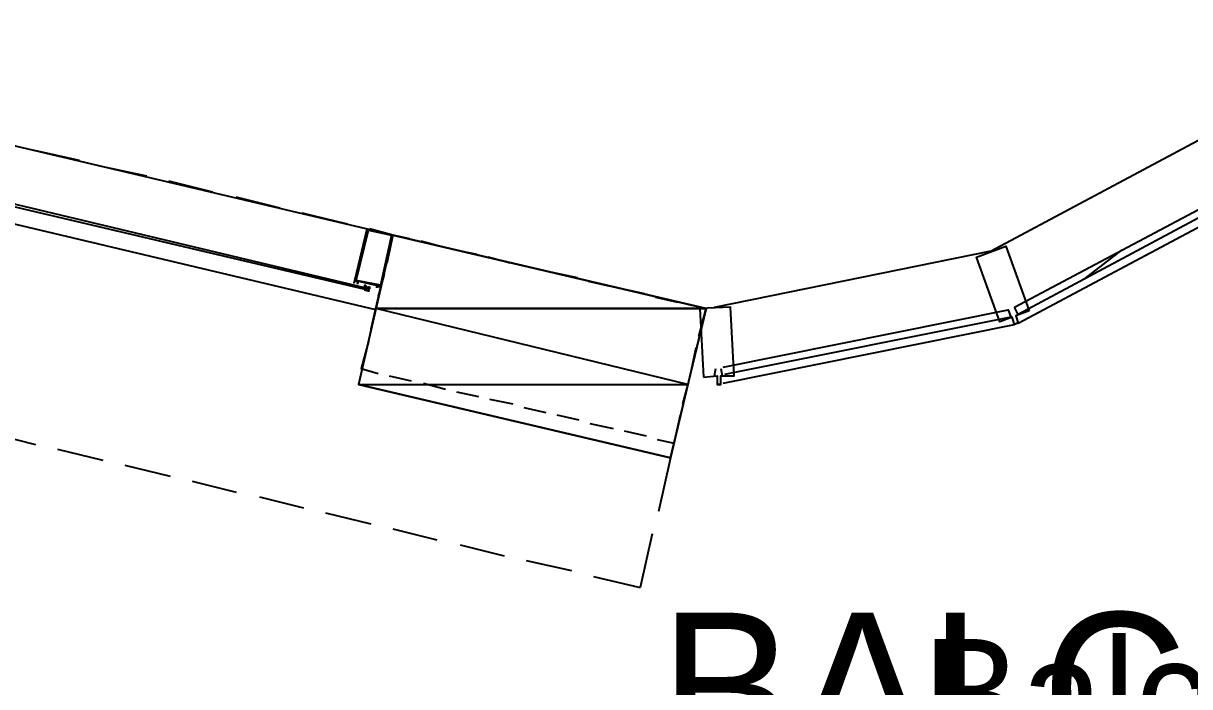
# Model space of a CAD drawing. Header units: feet. Extents: x -84 to 198, y -22 to 181.
# Drawn here: x 117.35 to 130.06, y 87.84 to 95.07 of the extents above; entities that cross this region are included whole.
import ezdxf
from ezdxf.enums import TextEntityAlignment as Align

# ---------------------------------------------------------------- set-up
doc = ezdxf.new("R2010")
doc.units = ezdxf.units.FT
for name, color, linetype in [('A-LINEA', 7, 'CONTINUOUS'), ('A-MURO-CONCRETO', 8, 'CONTINUOUS'), ('A-NOMBRE-ESPACIO', 2, 'CONTINUOUS'), ('A-TEXTO-PDF', 3, 'CONTINUOUS')]:
    doc.layers.add(name, color=color, linetype=linetype)

msp = doc.modelspace()

# ---------------------------------------------------------------- linework, layer by layer
at = {"layer": 'A-LINEA'}
for p, q in [((121.1867, 91.9511), (108.0267, 95.0711)), ((127.8933, 92.5911), (131.1867, 94.3511)), ((117.1333, 93.7644), (121.0933, 92.8311)), ((117.96, 93.5778), (117.4667, 93.6844)), ((128.1867, 91.8044), (131.6667, 93.6578)), ((118.6933, 93.4044), (118.2, 93.5111)), ((119.4133, 93.2311), (118.9333, 93.3511)), ((120.1467, 93.0578), (119.6667, 93.1778)), ((120.88, 92.8844), (120.3867, 93.0044)), ((121.3733, 92.7644), (121.12, 92.8311)), ((121.92, 92.6311), (121.68, 92.6978)), ((122.2933, 92.5511), (122.04, 92.6044)), ((122.6533, 92.4578), (122.4133, 92.5244)), ((124.88, 91.9778), (127.8933, 92.5911)), ((128.9067, 92.2844), (129.32, 92.6044)), ((123.0133, 92.3778), (122.7733, 92.4311)), ((121.28, 92.3378), (121.2133, 92.0978)), ((123.3867, 92.2978), (123.1467, 92.3511)), ((120.96, 92.2578), (120.96, 92.2578)), ((121.0533, 92.1778), (121.0667, 92.1778)), ((121.1203, 92.1506), (121.0639, 92.1639)), ((121.0667, 92.2178), (121.0667, 92.2178)), ((121.0667, 92.2178), (121.0667, 92.2178)), ((121.0667, 92.2178), (121.0667, 92.2178)), ((121.0667, 92.2178), (121.0667, 92.2178)), ((121.0667, 92.2178), (121.0667, 92.2178)), ((121.0667, 92.2178), (121.0667, 92.2178)), ((121.0667, 92.2178), (121.0667, 92.2178)), ((121.0667, 92.2178), (121.0667, 92.2178)), ((121.0667, 92.2178), (121.0667, 92.2178)), ((121.0667, 92.2178), (121.0667, 92.2178)), ((121.0667, 92.2178), (121.0667, 92.2178)), ((121.0667, 92.2178), (121.0667, 92.2178)), ((121.0667, 92.2044), (121.0667, 92.2044)), ((121.0667, 92.2044), (121.0667, 92.2044)), ((121.0667, 92.2044), (121.0667, 92.2044)), ((121.0667, 92.2044), (121.0667, 92.2044)), ((121.0667, 92.2044), (121.0667, 92.2044)), ((121.0667, 92.2044), (121.0667, 92.2044)), ((121.0667, 92.2044), (121.0667, 92.2044)), ((121.0667, 92.2044), (121.0667, 92.2044)), ((121.0667, 92.1911), (121.0667, 92.2044)), ((121.0667, 92.1911), (121.0667, 92.2044)), ((121.0667, 92.1911), (121.0667, 92.2044)), ((121.08, 92.1911), (121.0667, 92.2044)), ((121.0667, 92.1911), (121.0667, 92.1911)), ((121.0667, 92.1911), (121.0667, 92.1911)), ((121.08, 92.1911), (121.0667, 92.1911)), ((121.0667, 92.1911), (121.0667, 92.1911)), ((121.0667, 92.1911), (121.0667, 92.1911)), ((121.0667, 92.1911), (121.0667, 92.1911)), ((121.0667, 92.1911), (121.0667, 92.1911)), ((121.0667, 92.1911), (121.08, 92.1911)), ((121.0667, 92.1911), (121.0667, 92.1911)), ((121.0667, 92.1911), (121.08, 92.1911)), ((121.0667, 92.1911), (121.0667, 92.1911)), ((121.0667, 92.1911), (121.0667, 92.1911)), ((121.0667, 92.1911), (121.0667, 92.1911)), ((121.0667, 92.1911), (121.0667, 92.1911)), ((121.0667, 92.1911), (121.0667, 92.1911)), ((121.0667, 92.1911), (121.0667, 92.1911)), ((121.0667, 92.1911), (121.0667, 92.1911)), ((121.0667, 92.1778), (121.0667, 92.1778)), ((121.0667, 92.1778), (121.0667, 92.1778)), ((121.0667, 92.1778), (121.0667, 92.1778)), ((121.0667, 92.1778), (121.0667, 92.1778)), ((121.0667, 92.1778), (121.0667, 92.1778)), ((121.0667, 92.1778), (121.0667, 92.1778)), ((121.0667, 92.1778), (121.0667, 92.1778)), ((121.0667, 92.1778), (121.0667, 92.1778)), ((121.0667, 92.1778), (121.0667, 92.1778)), ((121.0667, 92.1778), (121.0667, 92.1778)), ((121.0667, 92.1778), (121.0667, 92.1778)), ((121.0667, 92.1778), (121.0667, 92.1778)), ((121.0667, 92.1778), (121.0667, 92.1778)), ((121.0667, 92.1778), (121.0667, 92.1778)), ((121.0667, 92.1778), (121.0667, 92.1778)), ((121.0667, 92.1778), (121.0667, 92.1778)), ((121.0667, 92.1778), (121.0667, 92.1778)), ((121.0667, 92.1778), (121.0667, 92.1778)), ((121.0667, 92.1778), (121.0667, 92.1778)), ((121.0667, 92.1778), (121.0667, 92.1778)), ((121.08, 92.2044), (121.08, 92.1911)), ((121.08, 92.2044), (121.08, 92.2044)), ((121.08, 92.2044), (121.08, 92.2044)), ((121.08, 92.2044), (121.08, 92.2044)), ((121.08, 92.1911), (121.08, 92.2044)), ((121.08, 92.2044), (121.08, 92.2044)), ((121.08, 92.2044), (121.08, 92.2044)), ((121.08, 92.1911), (121.08, 92.1911)), ((121.08, 92.1911), (121.08, 92.1911)), ((121.0933, 92.1911), (121.08, 92.1911)), ((121.08, 92.1911), (121.08, 92.1911)), ((121.08, 92.1911), (121.08, 92.1911)), ((121.0933, 92.1911), (121.08, 92.1911)), ((121.08, 92.1911), (121.08, 92.1911)), ((121.08, 92.1911), (121.08, 92.1911)), ((121.08, 92.1911), (121.08, 92.1911)), ((121.08, 92.1911), (121.08, 92.1911)), ((121.08, 92.1911), (121.08, 92.1911)), ((121.08, 92.1911), (121.08, 92.1911)), ((121.08, 92.1911), (121.08, 92.1911)), ((121.08, 92.1778), (121.08, 92.1911)), ((121.08, 92.1911), (121.08, 92.1911)), ((121.08, 92.1911), (121.08, 92.1911)), ((121.08, 92.1911), (121.08, 92.1911)), ((121.08, 92.1911), (121.08, 92.1911)), ((121.08, 92.1911), (121.08, 92.1911)), ((121.08, 92.1911), (121.08, 92.1911)), ((121.08, 92.1911), (121.08, 92.1911)), ((121.08, 92.1911), (121.08, 92.1911)), ((121.08, 92.1911), (121.08, 92.1911)), ((121.08, 92.1911), (121.08, 92.1911)), ((121.08, 92.1911), (121.08, 92.1911)), ((121.08, 92.1911), (121.08, 92.1911)), ((121.08, 92.1911), (121.08, 92.1911)), ((121.08, 92.1778), (121.08, 92.1778)), ((121.08, 92.1778), (121.08, 92.1778)), ((121.08, 92.1778), (121.08, 92.1778)), ((121.08, 92.1778), (121.08, 92.1778)), ((121.08, 92.1778), (121.08, 92.1778)), ((121.08, 92.1778), (121.08, 92.1778)), ((121.08, 92.1778), (121.08, 92.1778)), ((121.08, 92.1778), (121.08, 92.1778)), ((121.08, 92.1778), (121.08, 92.1778)), ((121.08, 92.1778), (121.08, 92.1778)), ((121.08, 92.1778), (121.08, 92.1778)), ((121.08, 92.1778), (121.08, 92.1778)), ((121.08, 92.1778), (121.08, 92.1778)), ((121.08, 92.1778), (121.0933, 92.1778)), ((121.08, 92.1778), (121.08, 92.1778)), ((121.08, 92.1778), (121.0933, 92.1778)), ((121.08, 92.1778), (121.08, 92.1778)), ((121.08, 92.1778), (121.08, 92.1778)), ((121.08, 92.1778), (121.08, 92.1778)), ((121.08, 92.1778), (121.0933, 92.1778)), ((121.08, 92.1778), (121.08, 92.1778)), ((121.08, 92.1778), (121.08, 92.1778)), ((121.08, 92.1778), (121.08, 92.1778)), ((121.08, 92.1778), (121.08, 92.1778)), ((121.08, 92.1778), (121.08, 92.1778)), ((121.08, 92.1778), (121.08, 92.1778)), ((121.08, 92.1778), (121.08, 92.1778)), ((121.08, 92.1778), (121.08, 92.1778)), ((121.08, 92.1778), (121.08, 92.1778)), ((121.08, 92.1778), (121.08, 92.1778)), ((121.08, 92.1778), (121.08, 92.1778)), ((121.0933, 92.1911), (121.0933, 92.1911)), ((121.0933, 92.1911), (121.0933, 92.1911)), ((121.0933, 92.1911), (121.0933, 92.1911)), ((121.0933, 92.1911), (121.0933, 92.1911)), ((121.0933, 92.1911), (121.0933, 92.1911)), ((121.0933, 92.1911), (121.0933, 92.1911)), ((121.0933, 92.1911), (121.0933, 92.1911)), ((121.0933, 92.1911), (121.0933, 92.1911)), ((121.0933, 92.1911), (121.0933, 92.1911)), ((121.0933, 92.1911), (121.0933, 92.1911)), ((121.0933, 92.1911), (121.0933, 92.1911)), ((121.0933, 92.1911), (121.0933, 92.1911)), ((121.0933, 92.1911), (121.0933, 92.1911)), ((121.0933, 92.1911), (121.0933, 92.1911)), ((121.0933, 92.1911), (121.0933, 92.1911)), ((121.0933, 92.1911), (121.0933, 92.1778)), ((121.0933, 92.1911), (121.1067, 92.1911)), ((121.0933, 92.1911), (121.0933, 92.1911)), ((121.0933, 92.1911), (121.0933, 92.1911)), ((121.0933, 92.1911), (121.0933, 92.1911)), ((121.0933, 92.1911), (121.0933, 92.1911)), ((121.0933, 92.1778), (121.0933, 92.1778)), ((121.0933, 92.1778), (121.0933, 92.1778)), ((121.0933, 92.1778), (121.0933, 92.1778)), ((121.1067, 92.1778), (121.0933, 92.1778)), ((121.0933, 92.1778), (121.0933, 92.1778)), ((121.0933, 92.1778), (121.0933, 92.1778)), ((121.0933, 92.1778), (121.0933, 92.1778)), ((121.0933, 92.1778), (121.0933, 92.1778)), ((121.0933, 92.1778), (121.0933, 92.1778)), ((121.0933, 92.1778), (121.1067, 92.1778)), ((121.0933, 92.1778), (121.0933, 92.1778)), ((121.0933, 92.1778), (121.0933, 92.1778)), ((121.0933, 92.1778), (121.0933, 92.1778)), ((121.0933, 92.1778), (121.0933, 92.1778)), ((121.0933, 92.1778), (121.0933, 92.1778)), ((121.0933, 92.1778), (121.0933, 92.1778)), ((121.0933, 92.1778), (121.0933, 92.1778)), ((121.0933, 92.1778), (121.0933, 92.1644)), ((121.0933, 92.1778), (121.0933, 92.1778)), ((121.0933, 92.1778), (121.0933, 92.1778)), ((121.0933, 92.1778), (121.0933, 92.1778)), ((121.0933, 92.1778), (121.0933, 92.1778)), ((121.0933, 92.1778), (121.0933, 92.1778)), ((121.0933, 92.1778), (121.0933, 92.1778)), ((121.0933, 92.1778), (121.0933, 92.1778)), ((121.0933, 92.1778), (121.1067, 92.1778)), ((121.0933, 92.1778), (121.1067, 92.1778)), ((121.0933, 92.1778), (121.1067, 92.1778)), ((121.0933, 92.1644), (121.0933, 92.1644)), ((121.1067, 92.1911), (121.1067, 92.1911)), ((121.1067, 92.1911), (121.1067, 92.1911)), ((121.1067, 92.1911), (121.1067, 92.1778)), ((121.12, 92.1911), (121.1067, 92.1911)), ((121.1067, 92.1911), (121.1067, 92.1911)), ((121.1067, 92.1911), (121.1067, 92.1911)), ((121.1067, 92.1911), (121.1067, 92.1911)), ((121.1067, 92.1911), (121.1067, 92.1911)), ((121.1067, 92.1911), (121.1067, 92.1911)), ((121.1067, 92.1911), (121.1067, 92.1911)), ((121.1067, 92.1911), (121.1067, 92.1778)), ((121.1067, 92.1911), (121.1067, 92.1911)), ((121.1067, 92.1911), (121.1067, 92.1911)), ((121.1067, 92.1911), (121.1067, 92.1911)), ((121.1067, 92.1911), (121.1067, 92.1911)), ((121.1067, 92.1911), (121.12, 92.1911)), ((121.1067, 92.1911), (121.1067, 92.1911)), ((121.1067, 92.1911), (121.1067, 92.1911)), ((121.1067, 92.1911), (121.1067, 92.1911)), ((121.1067, 92.1911), (121.1067, 92.1911)), ((121.1067, 92.1911), (121.1067, 92.1911)), ((121.1067, 92.1778), (121.1067, 92.1778)), ((121.12, 92.1778), (121.1067, 92.1778)), ((121.1067, 92.1778), (121.1067, 92.1778)), ((121.1067, 92.1778), (121.1067, 92.1778)), ((121.1067, 92.1778), (121.1067, 92.1778)), ((121.1067, 92.1778), (121.1067, 92.1778)), ((121.1067, 92.1778), (121.1067, 92.1778)), ((121.1067, 92.1778), (121.1067, 92.1778)), ((121.1067, 92.1778), (121.1067, 92.1778)), ((121.12, 92.1778), (121.1067, 92.1778)), ((121.1067, 92.1778), (121.12, 92.1778)), ((121.1067, 92.1778), (121.1067, 92.1778)), ((121.1067, 92.1778), (121.1067, 92.1778)), ((121.1067, 92.1778), (121.1067, 92.1778)), ((121.1067, 92.1778), (121.1067, 92.1644)), ((121.1067, 92.1778), (121.12, 92.1778)), ((121.1067, 92.1778), (121.1067, 92.1778)), ((121.1067, 92.1778), (121.1067, 92.1778)), ((121.1067, 92.1778), (121.1067, 92.1778)), ((121.1067, 92.1778), (121.1067, 92.1644)), ((121.1067, 92.1778), (121.1067, 92.1778)), ((121.1067, 92.1778), (121.1067, 92.1778)), ((121.1067, 92.1644), (121.1067, 92.1778)), ((121.1067, 92.1644), (121.1067, 92.1644)), ((121.1067, 92.1644), (121.1067, 92.1644)), ((121.1067, 92.1644), (121.1067, 92.1644)), ((121.1067, 92.1644), (121.1067, 92.1644)), ((121.1067, 92.1644), (121.1067, 92.1644)), ((121.1067, 92.1644), (121.1067, 92.1644)), ((121.1067, 92.1644), (121.1067, 92.1644)), ((121.1067, 92.1644), (121.1067, 92.1644)), ((121.1067, 92.1644), (121.1067, 92.1644)), ((121.1067, 92.1644), (121.1067, 92.1644)), ((121.1067, 92.1644), (121.1067, 92.1644)), ((121.1067, 92.1644), (121.1067, 92.1644)), ((121.1067, 92.1644), (121.1067, 92.1644)), ((121.1067, 92.1644), (121.1067, 92.1644)), ((121.1067, 92.1644), (121.1067, 92.1644)), ((121.1067, 92.1644), (121.1067, 92.1644)), ((121.1067, 92.1644), (121.1067, 92.1644)), ((121.1067, 92.1644), (121.1067, 92.1644)), ((121.1067, 92.1644), (121.1067, 92.1644)), ((121.1067, 92.1644), (121.1067, 92.1644)), ((121.12, 92.2044), (121.12, 92.2044)), ((121.12, 92.2044), (121.12, 92.2044)), ((121.12, 92.2044), (121.12, 92.2044)), ((121.12, 92.2044), (121.12, 92.2044)), ((121.12, 92.2044), (121.12, 92.2044)), ((121.12, 92.2044), (121.12, 92.2044)), ((121.12, 92.1911), (121.12, 92.1911)), ((121.12, 92.1911), (121.12, 92.1911)), ((121.12, 92.1911), (121.12, 92.1911)), ((121.12, 92.1911), (121.12, 92.1911)), ((121.12, 92.1911), (121.12, 92.1911)), ((121.12, 92.1911), (121.12, 92.1911)), ((121.12, 92.1911), (121.12, 92.1911)), ((121.12, 92.1911), (121.12, 92.1911)), ((121.12, 92.1911), (121.12, 92.1778)), ((121.12, 92.1911), (121.12, 92.1911)), ((121.12, 92.1911), (121.12, 92.1911)), ((121.12, 92.1911), (121.12, 92.1911)), ((121.12, 92.1911), (121.12, 92.1911)), ((121.12, 92.1911), (121.12, 92.1911)), ((121.12, 92.1911), (121.12, 92.1911)), ((121.12, 92.1911), (121.12, 92.1911)), ((121.12, 92.1778), (121.12, 92.1778)), ((121.12, 92.1778), (121.12, 92.1778)), ((121.12, 92.1778), (121.12, 92.1778)), ((121.2133, 92.1778), (121.2133, 92.1778)), ((121.2133, 92.1778), (121.2133, 92.1778)), ((121.2267, 92.2044), (121.2267, 92.2044)), ((123.7467, 92.2044), (123.5067, 92.2578)), ((124.12, 92.1244), (123.8667, 92.1778)), ((124.48, 92.0311), (124.24, 92.0844)), ((121.1867, 91.9778), (121.1333, 91.7378)), ((124.7867, 91.9644), (124.6, 92.0044)), ((124.7067, 91.6578), (124.7867, 91.9644)), ((124.9733, 91.1511), (128.1467, 91.7911)), ((128.16, 91.8044), (128.1733, 91.8044)), ((128.1733, 91.8044), (128.1733, 91.8044)), ((124.6267, 91.2978), (124.68, 91.5378)), ((124.88, 91.2311), (124.8933, 91.3111)), ((124.9467, 91.3111), (124.96, 91.2311)), ((121.3333, 91.2311), (121.5733, 91.1778)), ((121.7067, 91.1511), (121.9467, 91.0844)), ((124.5333, 90.9244), (124.6, 91.1644)), ((122.0667, 91.0578), (122.3067, 91.0044)), ((122.4267, 90.9778), (122.68, 90.9244)), ((122.8, 90.8844), (123.04, 90.8311)), ((123.16, 90.8044), (123.4, 90.7511)), ((123.52, 90.7111), (123.7733, 90.6578)), ((123.8933, 90.6311), (124.1333, 90.5778)), ((117, 90.6044), (117.48, 90.4844)), ((117.72, 90.4311), (118.2133, 90.3111)), ((118.4533, 90.2578), (118.9467, 90.1378)), ((124.4, 90.3378), (124.2667, 89.7511)), ((119.1867, 90.0844), (119.6667, 89.9644)), ((119.92, 89.9111), (120.4, 89.7911)), ((120.64, 89.7378), (121.1333, 89.6178)), ((121.3733, 89.5644), (121.8533, 89.4444)), ((124.2, 89.5111), (124.0667, 88.9244)), ((122.1067, 89.3911), (122.5867, 89.2711)), ((122.8267, 89.2178), (123.32, 89.1111)), ((123.56, 89.0444), (124.0667, 88.9244))]:
    msp.add_line(p, q, dxfattribs=at)
for points in [[(128.1467, 91.9778), (131.56, 93.7911), (131.6, 93.7244), (128.1867, 91.8978), (128.1467, 91.9778)], [(116.8667, 93.1644), (121.0533, 92.1778), (121.0667, 92.1778), (121.0667, 92.1911), (116.8667, 93.1911), (116.8667, 93.1778), (116.8667, 93.1644)], [(121.0933, 92.8311), (121.3733, 92.7644), (121.24, 92.2044), (120.96, 92.2711), (121.0933, 92.8311)], [(121.1067, 92.8178), (121.36, 92.7644), (121.24, 92.2178), (120.9733, 92.2711), (121.1067, 92.8178)], [(124.4, 90.3378), (124.7867, 91.9644), (121.3733, 92.7644), (121, 91.1378), (124.4, 90.3378)], [(121.56, 92.7244), (121.3733, 92.7644), (121.3067, 92.4578)], [(128.3067, 91.9378), (128.16, 91.8844), (128.1867, 91.8044), (128.1467, 91.7911), (128.12, 91.8711), (127.9867, 91.8178), (127.7333, 92.5244), (128.0533, 92.6444), (128.3067, 91.9378)], [(120.96, 92.2711), (120.9467, 92.2444), (120.9467, 92.2444)], [(120.96, 92.2711), (120.9733, 92.2578), (120.9733, 92.2578), (120.9733, 92.2711), (120.9733, 92.2711), (120.9733, 92.2711), (120.9733, 92.2711), (120.9733, 92.2711), (120.9867, 92.2711), (120.9867, 92.2711), (120.9867, 92.2711), (120.9733, 92.2578)], [(120.96, 92.2444), (120.96, 92.2444), (120.96, 92.2444)], [(120.9733, 92.2444), (120.9733, 92.2444), (120.9733, 92.2444)], [(120.9867, 92.2311), (120.9867, 92.2311), (120.9867, 92.2311), (120.9867, 92.2311), (121, 92.2578), (121, 92.2578), (120.9867, 92.2578), (120.9867, 92.2578)], [(121.0667, 92.1778), (121.0667, 92.1911), (121.0667, 92.2044), (121.0667, 92.2178), (121.08, 92.2178)], [(121.08, 92.1911), (121.0667, 92.1911), (121.0667, 92.2044)], [(121.0667, 92.1911), (121.0667, 92.1911), (121.0667, 92.1778)], [(121.0933, 92.1778), (121.08, 92.1778), (121.08, 92.1911)], [(121.0805, 92.2156), (121.0948, 92.1918), (121.1191, 92.2053)], [(121.1067, 92.1911), (121.1067, 92.1911), (121.1067, 92.1778), (121.0933, 92.1644)], [(121.0933, 92.1778), (121.0933, 92.1911), (121.0933, 92.1778)], [(121.0933, 92.1778), (121.0933, 92.1911), (121.0933, 92.1778)], [(121.12, 92.2044), (121.12, 92.1911), (121.12, 92.1778), (121.1067, 92.1644), (121.12, 92.1644)], [(121.1067, 92.1911), (121.1067, 92.1778), (121.12, 92.1778)], [(121.2, 92.1911), (121.2, 92.1911), (121.2, 92.1911), (121.2, 92.2044), (121.2, 92.2044), (121.2267, 92.2044), (121.2267, 92.2044), (121.2267, 92.2044), (121.2267, 92.2044), (121.2267, 92.2178), (121.2267, 92.2178)], [(121.2267, 92.2178), (121.24, 92.2044), (121.24, 92.2044), (121.24, 92.2044), (121.24, 92.2044), (121.2267, 92.2044), (121.24, 92.2044)], [(121.2267, 92.1778), (121.2267, 92.1778), (121.2267, 92.1778)], [(121.24, 92.1911), (121.24, 92.1911), (121.24, 92.1778), (121.24, 92.1778), (121.24, 92.1778)], [(124.76, 91.2178), (124.9067, 91.2311), (124.9067, 91.1378), (124.9467, 91.1378), (124.9467, 91.2311), (125.0933, 91.2311), (125.0533, 91.9778), (124.72, 91.9644), (124.76, 91.2178)], [(124.9733, 91.3244), (128.08, 91.9511), (128.1067, 91.8711), (124.9867, 91.2444)], [(121.1067, 91.6044), (121.0267, 91.3111), (121.2133, 91.2578)], [(124.9333, 91.1378), (124.9333, 91.1378), (124.92, 91.1378)], [(124.2533, 90.5378), (124.44, 90.4978), (124.5067, 90.8044)]]:
    msp.add_lwpolyline(points, dxfattribs=at)
for points in [[(120.9733, 92.2578), (120.9733, 92.2578), (120.9733, 92.2711), (120.9733, 92.2711)], [(121.2267, 92.2044), (121.2267, 92.2044), (121.2267, 92.2044), (121.2267, 92.2044)]]:
    msp.add_lwpolyline(points, close=True, dxfattribs=at)
at = {"layer": 'A-MURO-CONCRETO'}
for points in [[(121.3733, 92.7644), (124.7867, 91.9644), (121.1867, 91.9644), (121.3733, 92.7644), (121.3733, 92.7644)], [(121.1867, 91.9644), (121, 91.1378), (124.5867, 91.1378), (121.1867, 91.9644)], [(121.1867, 91.9644), (124.7867, 91.9644), (124.5867, 91.1378), (121.1867, 91.9644), (121.1867, 91.9644)], [(121, 91.1378), (124.5867, 91.1378), (124.4, 90.3378), (121, 91.1378), (121, 91.1378)]]:
    msp.add_lwpolyline(points, dxfattribs=at)

# ---------------------------------------------------------------- texts
at = {"layer": 'A-NOMBRE-ESPACIO'}
msp.add_text('Balcón', height=1.2, dxfattribs=at).set_placement((129.6, 87.1644), align=Align.CENTER)
at = {"layer": 'A-TEXTO-PDF'}
msp.add_text('BALCONY', height=1.646, dxfattribs=at).set_placement((129.5431, 87.0052), align=Align.CENTER)

doc.saveas('drawing.dxf')
